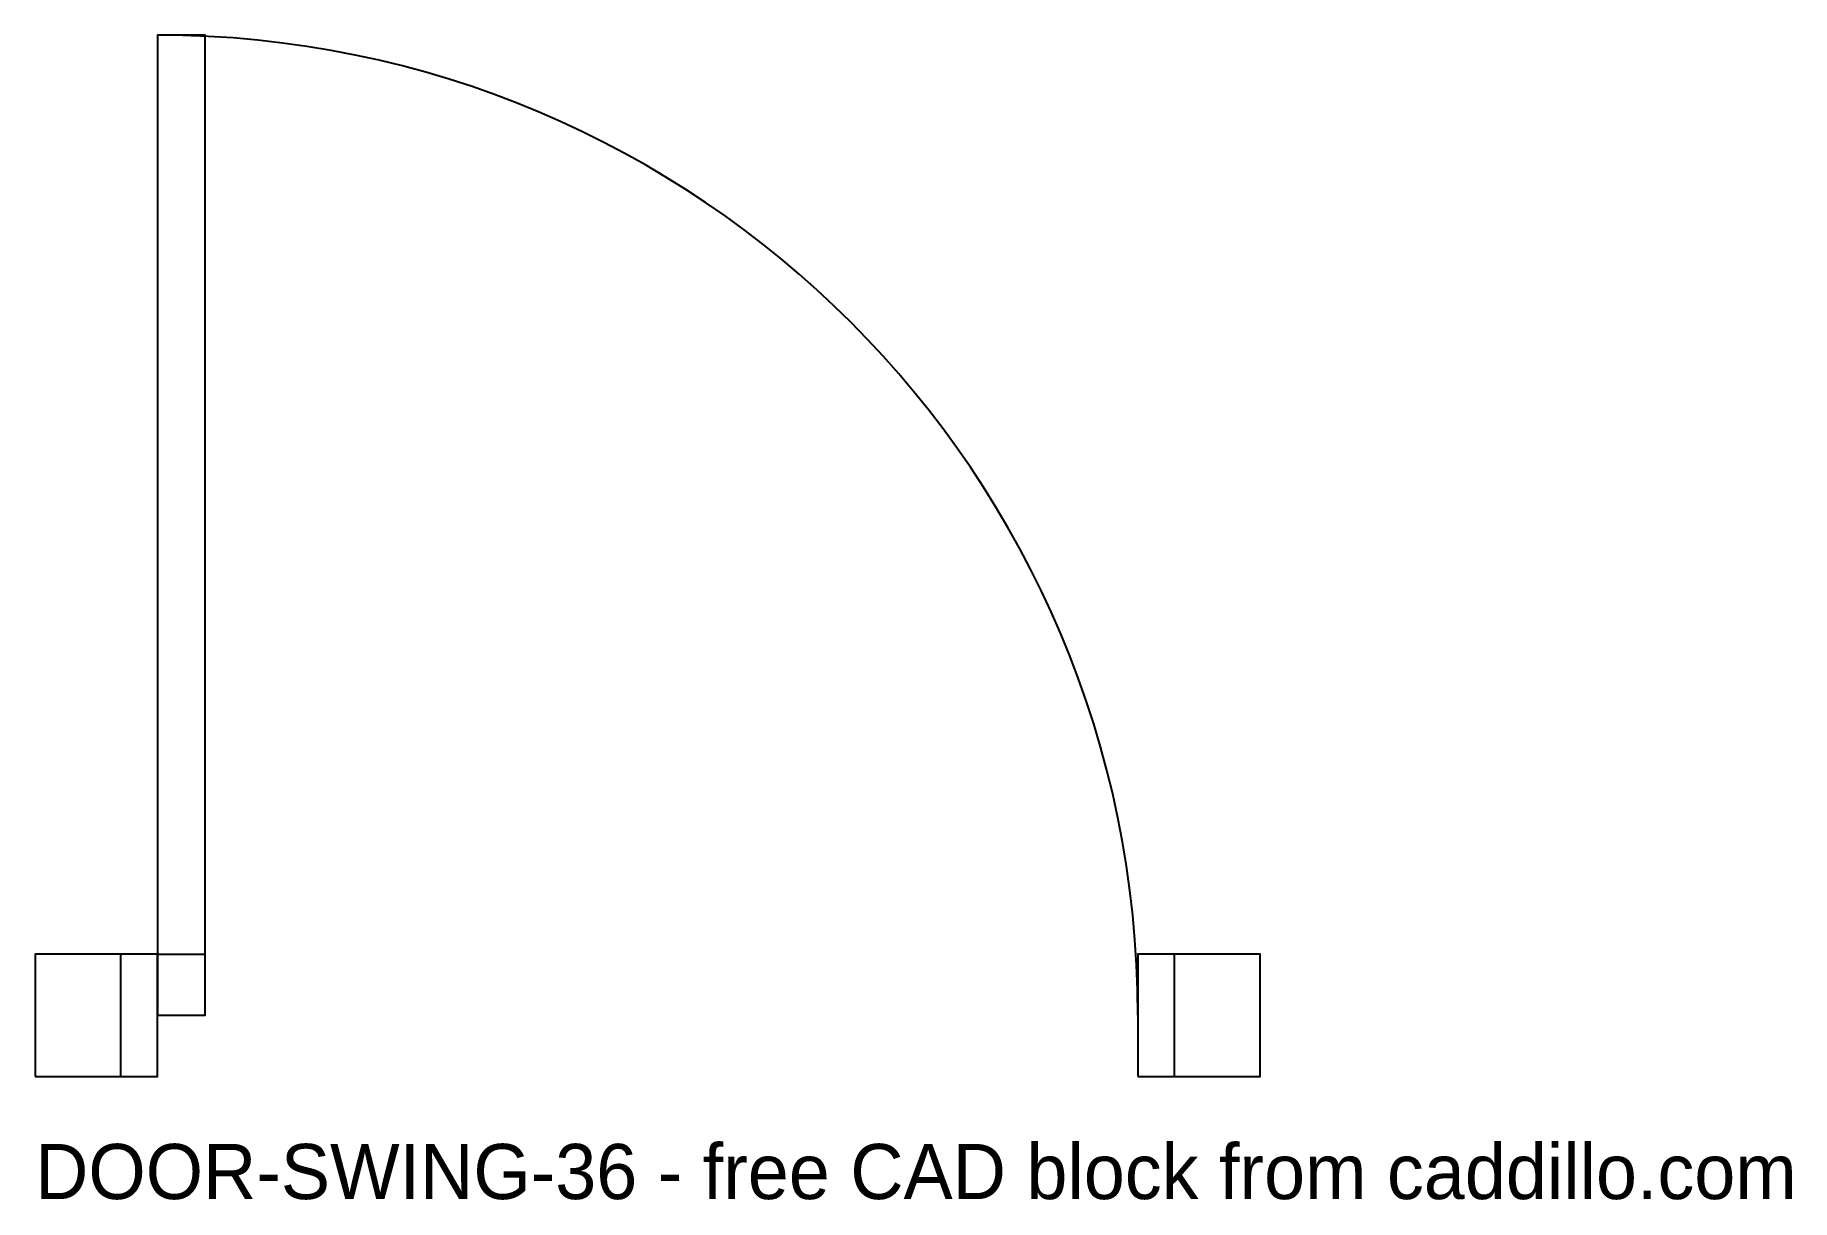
# Model space of a CAD drawing. Header units: inches. Extents: x -4.5 to 60, y -6.8 to 36.
import ezdxf

# ---------------------------------------------------------------- set-up
doc = ezdxf.new("R2010")
doc.units = ezdxf.units.IN
doc.header["$MEASUREMENT"] = 0
doc.layers.add('CADDILLO', color=8, linetype='Continuous', plot=False)

# ---------------------------------------------------------------- blocks, each defined once
blk = doc.blocks.new('DOOR-SWING-36')
for p, q in [((-1.35, -2.25), (-1.35, 2.25)), ((0, 2.25), (1.75, 2.25)), ((37.35, -2.25), (37.35, 2.25))]:
    blk.add_line(p, q)
for points in [[(0, 0), (1.75, 0), (1.75, 36), (0, 36)], [(-4.5, -2.25), (0, -2.25), (0, 2.25), (-4.5, 2.25)], [(36, -2.25), (40.5, -2.25), (40.5, 2.25), (36, 2.25)]]:
    blk.add_lwpolyline(points, close=True)
blk.add_arc((0, 0), 36, 0, 90)

msp = doc.modelspace()

# ---------------------------------------------------------------- block references
msp.add_blockref('DOOR-SWING-36', (0, 0))

# ---------------------------------------------------------------- texts
at = {"layer": 'CADDILLO'}
msp.add_text('DOOR-SWING-36 - free CAD block from caddillo.com', height=2.025, dxfattribs=at).set_placement((-4.5, -6.75))

doc.saveas('drawing.dxf')
